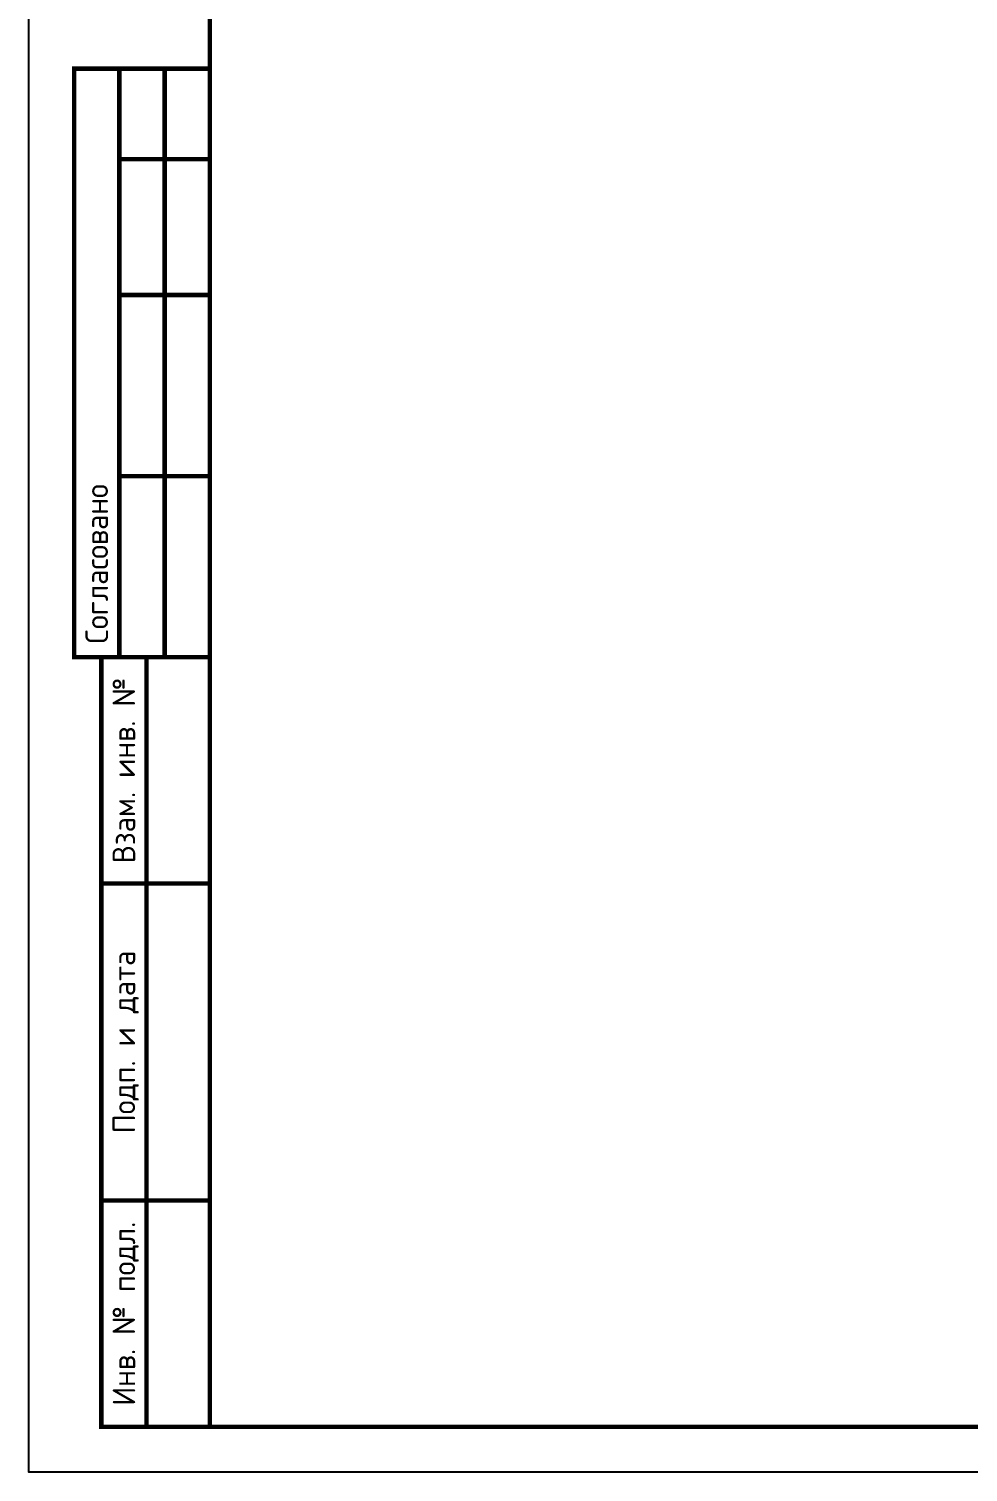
# Model space of a CAD drawing. Header units: millimetres. Extents: x 2079 to 5812, y 229 to 1012.
# Drawn here: x 4568.1 to 4671.9, y 591.7 to 751.1 of the extents above; entities that cross this region are included whole.
import ezdxf
from ezdxf.enums import TextEntityAlignment as Align

# ---------------------------------------------------------------- set-up
doc = ezdxf.new("R2010")
doc.units = ezdxf.units.MM
doc.styles.get("Standard").update_dxf_attribs({"font": 'GOST Common.ttf'})

# ---------------------------------------------------------------- blocks, each defined once
blk = doc.blocks.new('*U137')
blk.add_lwpolyline([(0, 123), (297, 123), (297, -297), (0, -297)], close=True)
at = {"const_width": 0.5}
blk.add_lwpolyline([(20, 118), (292, 118), (292, -292), (20, -292)], close=True, dxfattribs=at)
for points in [[(20, -207), (5, -207), (5, -142), (20, -142)], [(10, -142), (10, -207)], [(15, -142), (15, -207)], [(10, -152), (20, -152)], [(10, -167), (20, -167)], [(10, -187), (20, -187)], [(20, -292), (8, -292), (8, -207), (20, -207)], [(13, -207), (13, -292)], [(8, -232), (20, -232)], [(8, -267), (20, -267)]]:
    blk.add_lwpolyline(points, dxfattribs=at)
blk.add_text('Согласовано', height=2.5, rotation=90).set_placement((7.5, -205.5), align=Align.MIDDLE_LEFT)
for s, p in [('Взам. инв. №', (10.5, -219.5)), ('Подп. и дата', (10.5, -249.5)), ('Инв. № подл.', (10.5, -279.5))]:
    blk.add_text(s, height=2.5, rotation=90).set_placement(p, align=Align.MIDDLE_CENTER)
blk.add_attdef('РАЗРАБОТАЛ', text='', height=2.5).set_placement((127.5, -264.22), align=Align.MIDDLE_LEFT)
at = {"flags": 8}
for tag, height, p in [('ДАТА', 2.5, (167.07, -264.4)), ('ЛИСТ', 3, (263.39, -271.92)), ('ЛИСТОВ', 3, (280.89, -271.92)), ('ФОРМАТ', 3, (257.97, -294.75))]:
    blk.add_attdef(tag, text='', height=height, dxfattribs=at).set_placement(p, align=Align.MIDDLE_CENTER)
blk.add_attdef('ПРОВЕРИЛ', (127.75, -270.73), '', height=2.5)
for tag, p in [('ТЕПЛОВЫЕ_СЕТИ_001', (193.44, -271)), ('ИМЯ_ЧЕРТЕЖА_001', (195.09, -285.55))]:
    blk.add_attdef(tag, p, '', height=3, dxfattribs=at)

msp = doc.modelspace()

# ---------------------------------------------------------------- block references
msp.add_blockref('*U137', (4568.088, 888.737))

doc.saveas('drawing.dxf')
